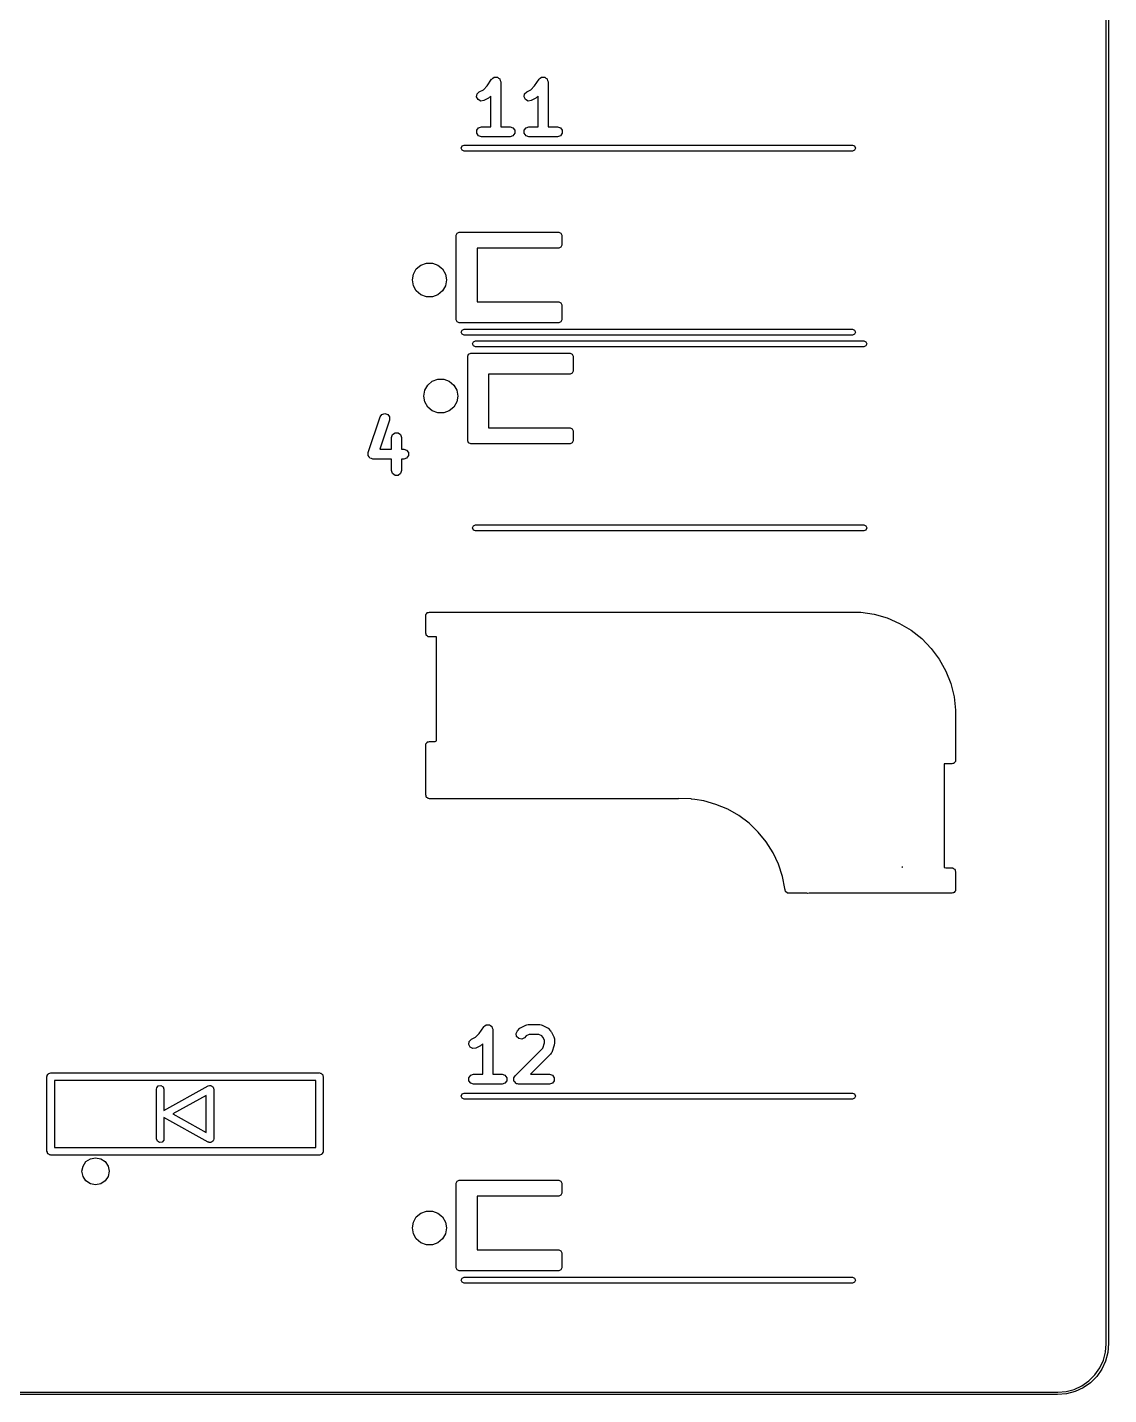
# Model space of a CAD drawing. Extents: x 62 to 222, y -188 to -37.
# Drawn here: x 200.53 to 222.26, y -143.27 to -115.8 of the extents above; entities that cross this region are included whole.
import ezdxf

# ---------------------------------------------------------------- set-up
doc = ezdxf.new("R2010")
doc.units = 0
doc.layers.add('BLACK', color=7, linetype='CONTINUOUS')

msp = doc.modelspace()

# ---------------------------------------------------------------- linework, layer by layer
at = {"layer": 'BLACK', "linetype": 'CONTINUOUS'}
for p, q in [((222.21, -142.245), (222.21, -49.9947)), ((222.26, -49.9947), (222.26, -142.245)), ((209.694, -117.048), (209.771, -116.971)), ((209.771, -116.971), (209.861, -116.837)), ((209.861, -116.837), (209.862, -116.835)), ((209.862, -116.835), (209.863, -116.833)), ((209.863, -116.833), (209.886, -116.816)), ((209.886, -116.816), (209.909, -116.798)), ((209.909, -116.798), (209.911, -116.798)), ((209.911, -116.798), (209.913, -116.797)), ((209.913, -116.797), (209.942, -116.797)), ((209.942, -116.797), (209.971, -116.796)), ((209.971, -116.796), (209.973, -116.797)), ((209.973, -116.797), (209.975, -116.797)), ((209.975, -116.797), (209.998, -116.814)), ((209.998, -116.814), (210.022, -116.83)), ((210.022, -116.83), (210.023, -116.832)), ((210.023, -116.832), (210.025, -116.833)), ((210.025, -116.833), (210.034, -116.861)), ((210.034, -116.861), (210.044, -116.888)), ((210.044, -116.888), (210.043, -116.89)), ((210.043, -116.89), (210.044, -116.892)), ((210.044, -116.892), (210.044, -117.792)), ((210.646, -117.048), (210.723, -116.971)), ((210.723, -116.971), (210.813, -116.837)), ((210.813, -116.837), (210.815, -116.835)), ((210.815, -116.833), (210.839, -116.816)), ((210.815, -116.835), (210.815, -116.833)), ((210.839, -116.816), (210.861, -116.798)), ((210.861, -116.798), (210.864, -116.798)), ((210.864, -116.798), (210.865, -116.797)), ((210.865, -116.797), (210.894, -116.797)), ((210.894, -116.797), (210.923, -116.796)), ((210.923, -116.796), (210.925, -116.797)), ((210.925, -116.797), (210.927, -116.797)), ((210.927, -116.797), (210.951, -116.814)), ((210.951, -116.814), (210.975, -116.83)), ((210.975, -116.83), (210.975, -116.832)), ((210.975, -116.832), (210.977, -116.833)), ((210.977, -116.833), (210.986, -116.861)), ((210.986, -116.861), (210.996, -116.888)), ((210.996, -116.888), (210.996, -116.89)), ((210.996, -116.89), (210.996, -116.892)), ((210.996, -116.892), (210.996, -117.792)), ((209.559, -117.193), (209.569, -117.132)), ((209.587, -117.248), (209.559, -117.193)), ((209.569, -117.132), (209.613, -117.088)), ((209.642, -117.276), (209.587, -117.248)), ((209.613, -117.088), (209.694, -117.048)), ((209.703, -117.267), (209.642, -117.276)), ((209.798, -117.22), (209.703, -117.267)), ((209.81, -117.208), (209.798, -117.22)), ((209.824, -117.201), (209.81, -117.208)), ((209.844, -117.181), (209.824, -117.201)), ((209.844, -117.792), (209.844, -117.181)), ((210.512, -117.193), (210.522, -117.132)), ((210.539, -117.248), (210.512, -117.193)), ((210.522, -117.132), (210.566, -117.088)), ((210.594, -117.276), (210.539, -117.248)), ((210.566, -117.088), (210.646, -117.048)), ((210.655, -117.267), (210.594, -117.276)), ((210.75, -117.22), (210.655, -117.267)), ((210.762, -117.208), (210.75, -117.22)), ((210.776, -117.201), (210.762, -117.208)), ((210.796, -117.181), (210.776, -117.201)), ((210.796, -117.792), (210.796, -117.181)), ((209.563, -117.861), (209.599, -117.811)), ((209.563, -117.923), (209.563, -117.861)), ((209.599, -117.811), (209.658, -117.792)), ((209.658, -117.792), (209.844, -117.792)), ((210.044, -117.792), (210.23, -117.792)), ((210.23, -117.792), (210.288, -117.811)), ((210.288, -117.811), (210.325, -117.861)), ((210.325, -117.861), (210.325, -117.923)), ((210.515, -117.861), (210.552, -117.811)), ((210.515, -117.923), (210.515, -117.861)), ((210.552, -117.811), (210.61, -117.792)), ((210.61, -117.792), (210.796, -117.792)), ((210.996, -117.792), (211.182, -117.792)), ((211.182, -117.792), (211.241, -117.811)), ((211.241, -117.811), (211.277, -117.861)), ((211.277, -117.861), (211.277, -117.923)), ((209.599, -117.973), (209.563, -117.923)), ((209.658, -117.992), (209.599, -117.973)), ((210.23, -117.992), (209.658, -117.992)), ((210.288, -117.973), (210.23, -117.992)), ((210.325, -117.923), (210.288, -117.973)), ((210.552, -117.973), (210.515, -117.923)), ((210.61, -117.992), (210.552, -117.973)), ((211.182, -117.992), (210.61, -117.992)), ((211.241, -117.973), (211.182, -117.992)), ((211.277, -117.923), (211.241, -117.973)), ((209.25, -118.22), (209.268, -118.178)), ((209.268, -118.262), (209.25, -118.22)), ((209.268, -118.178), (209.31, -118.16)), ((209.31, -118.28), (209.268, -118.262)), ((209.31, -118.16), (217.11, -118.16)), ((217.11, -118.28), (209.31, -118.28)), ((217.11, -118.16), (217.152, -118.178)), ((217.152, -118.262), (217.11, -118.28)), ((217.152, -118.178), (217.17, -118.22)), ((217.17, -118.22), (217.152, -118.262)), ((209.15, -119.97), (209.168, -119.928)), ((209.15, -121.67), (209.15, -119.97)), ((209.168, -119.928), (209.21, -119.91)), ((209.21, -119.91), (211.21, -119.91)), ((211.21, -119.91), (211.252, -119.928)), ((211.252, -119.928), (211.27, -119.97)), ((211.27, -119.97), (211.27, -120.17)), ((211.21, -120.23), (209.57, -120.23)), ((209.57, -120.23), (209.57, -121.31)), ((211.252, -120.212), (211.21, -120.23)), ((211.27, -120.17), (211.252, -120.212)), ((208.347, -120.65), (208.439, -120.573)), ((208.439, -120.573), (208.55, -120.532)), ((208.55, -120.532), (208.67, -120.532)), ((208.67, -120.532), (208.781, -120.573)), ((208.781, -120.573), (208.873, -120.65)), ((208.267, -120.87), (208.288, -120.753)), ((208.288, -120.987), (208.267, -120.87)), ((208.288, -120.753), (208.347, -120.65)), ((208.873, -120.65), (208.932, -120.753)), ((208.932, -120.753), (208.953, -120.87)), ((208.953, -120.87), (208.932, -120.987)), ((208.347, -121.09), (208.288, -120.987)), ((208.439, -121.167), (208.347, -121.09)), ((208.873, -121.09), (208.781, -121.167)), ((208.932, -120.987), (208.873, -121.09)), ((208.55, -121.208), (208.439, -121.167)), ((208.67, -121.208), (208.55, -121.208)), ((208.781, -121.167), (208.67, -121.208)), ((209.57, -121.31), (211.21, -121.31)), ((211.21, -121.31), (211.252, -121.328)), ((211.252, -121.328), (211.27, -121.37)), ((211.27, -121.37), (211.27, -121.67)), ((209.168, -121.712), (209.15, -121.67)), ((209.21, -121.73), (209.168, -121.712)), ((211.252, -121.712), (211.21, -121.73)), ((211.27, -121.67), (211.252, -121.712)), ((211.21, -121.73), (209.21, -121.73)), ((209.25, -121.92), (209.268, -121.878)), ((209.268, -121.962), (209.25, -121.92)), ((209.268, -121.878), (209.31, -121.86)), ((209.31, -121.98), (209.268, -121.962)), ((209.31, -121.86), (217.11, -121.86)), ((217.11, -121.98), (209.31, -121.98)), ((217.11, -121.86), (217.152, -121.878)), ((217.152, -121.962), (217.11, -121.98)), ((217.152, -121.878), (217.17, -121.92)), ((217.17, -121.92), (217.152, -121.962)), ((209.479, -122.155), (209.497, -122.113)), ((209.497, -122.197), (209.479, -122.155)), ((209.497, -122.113), (209.539, -122.095)), ((209.539, -122.215), (209.497, -122.197)), ((209.539, -122.095), (217.339, -122.095)), ((217.339, -122.215), (209.539, -122.215)), ((217.339, -122.095), (217.381, -122.113)), ((217.381, -122.197), (217.339, -122.215)), ((217.381, -122.113), (217.399, -122.155)), ((217.399, -122.155), (217.381, -122.197)), ((209.379, -122.405), (209.397, -122.363)), ((209.379, -124.105), (209.379, -122.405)), ((209.397, -122.363), (209.439, -122.345)), ((209.439, -122.345), (211.439, -122.345)), ((211.439, -122.345), (211.481, -122.363)), ((211.481, -122.363), (211.499, -122.405)), ((211.499, -122.405), (211.499, -122.705)), ((211.439, -122.765), (209.799, -122.765)), ((209.799, -122.765), (209.799, -123.845)), ((211.481, -122.747), (211.439, -122.765)), ((211.499, -122.705), (211.481, -122.747)), ((208.517, -123.088), (208.576, -122.985)), ((208.576, -122.985), (208.668, -122.908)), ((208.668, -122.908), (208.779, -122.867)), ((208.779, -122.867), (208.899, -122.867)), ((208.899, -122.867), (209.01, -122.908)), ((209.01, -122.908), (209.102, -122.985)), ((209.102, -122.985), (209.161, -123.088)), ((208.496, -123.205), (208.517, -123.088)), ((208.517, -123.322), (208.496, -123.205)), ((208.576, -123.425), (208.517, -123.322)), ((209.161, -123.322), (209.102, -123.425)), ((209.161, -123.088), (209.182, -123.205)), ((209.182, -123.205), (209.161, -123.322)), ((207.379, -124.337), (207.618, -123.623)), ((207.618, -123.623), (207.654, -123.573)), ((207.654, -123.573), (207.713, -123.554)), ((207.713, -123.554), (207.772, -123.574)), ((207.772, -123.574), (207.808, -123.624)), ((207.808, -123.624), (207.807, -123.686)), ((208.668, -123.502), (208.576, -123.425)), ((208.779, -123.543), (208.668, -123.502)), ((208.899, -123.543), (208.779, -123.543)), ((209.01, -123.502), (208.899, -123.543)), ((209.102, -123.425), (209.01, -123.502)), ((207.807, -123.686), (207.613, -124.269)), ((209.799, -123.845), (211.439, -123.845)), ((211.439, -123.845), (211.481, -123.863)), ((211.481, -123.863), (211.499, -123.905)), ((211.499, -123.905), (211.499, -124.105)), ((207.85, -124.035), (207.87, -123.977)), ((207.85, -124.269), (207.85, -124.035)), ((207.87, -123.977), (207.92, -123.94)), ((207.92, -123.94), (207.981, -123.94)), ((207.981, -123.94), (208.031, -123.977)), ((208.031, -123.977), (208.05, -124.035)), ((208.05, -124.035), (208.05, -124.269)), ((209.397, -124.147), (209.379, -124.105)), ((209.439, -124.165), (209.397, -124.147)), ((211.439, -124.165), (209.439, -124.165)), ((211.481, -124.147), (211.439, -124.165)), ((211.499, -124.105), (211.481, -124.147)), ((207.379, -124.338), (207.379, -124.337)), ((207.379, -124.368), (207.379, -124.338)), ((207.379, -124.338), (207.379, -124.338)), ((207.379, -124.399), (207.379, -124.368)), ((207.379, -124.4), (207.379, -124.399)), ((207.379, -124.399), (207.379, -124.399)), ((207.397, -124.424), (207.379, -124.4)), ((207.415, -124.449), (207.397, -124.424)), ((207.416, -124.45), (207.415, -124.449)), ((207.415, -124.449), (207.415, -124.449)), ((207.445, -124.459), (207.416, -124.45)), ((207.474, -124.469), (207.445, -124.459)), ((207.613, -124.269), (207.85, -124.269)), ((208.05, -124.269), (208.093, -124.269)), ((208.093, -124.269), (208.152, -124.288)), ((208.152, -124.45), (208.093, -124.469)), ((208.152, -124.288), (208.188, -124.338)), ((208.188, -124.4), (208.152, -124.45)), ((208.188, -124.338), (208.188, -124.4)), ((207.85, -124.469), (207.474, -124.469)), ((207.474, -124.469), (207.474, -124.469)), ((207.474, -124.469), (207.474, -124.469)), ((207.85, -124.702), (207.85, -124.469)), ((207.87, -124.761), (207.85, -124.702)), ((208.05, -124.702), (208.031, -124.761)), ((208.093, -124.469), (208.05, -124.469)), ((208.05, -124.469), (208.05, -124.702)), ((207.92, -124.797), (207.87, -124.761)), ((207.981, -124.797), (207.92, -124.797)), ((208.031, -124.761), (207.981, -124.797)), ((209.479, -125.855), (209.497, -125.813)), ((209.497, -125.813), (209.539, -125.795)), ((209.539, -125.795), (217.339, -125.795)), ((217.339, -125.795), (217.381, -125.813)), ((217.381, -125.813), (217.399, -125.855)), ((209.497, -125.897), (209.479, -125.855)), ((209.539, -125.915), (209.497, -125.897)), ((217.339, -125.915), (209.539, -125.915)), ((217.381, -125.897), (217.339, -125.915)), ((217.399, -125.855), (217.381, -125.897)), ((208.535, -127.62), (208.537, -127.61)), ((208.535, -127.97), (208.535, -127.62)), ((208.536, -127.607), (208.538, -127.604)), ((208.537, -127.61), (208.536, -127.607)), ((208.538, -127.604), (208.54, -127.594)), ((208.54, -127.594), (208.552, -127.579)), ((208.552, -127.579), (208.562, -127.563)), ((208.562, -127.563), (208.568, -127.56)), ((208.568, -127.56), (208.572, -127.555)), ((208.572, -127.555), (208.592, -127.552)), ((208.592, -127.552), (208.61, -127.545)), ((208.61, -127.545), (217.01, -127.545)), ((217.01, -127.545), (217.011, -127.545)), ((217.011, -127.545), (217.278, -127.549)), ((217.278, -127.549), (217.547, -127.589)), ((217.547, -127.589), (217.808, -127.663)), ((217.808, -127.663), (218.058, -127.771)), ((208.542, -127.988), (208.535, -127.97)), ((208.545, -128.007), (208.542, -127.988)), ((208.55, -128.012), (208.545, -128.007)), ((208.553, -128.018), (208.55, -128.012)), ((208.569, -128.028), (208.553, -128.018)), ((208.584, -128.04), (208.569, -128.028)), ((218.058, -127.771), (218.291, -127.911)), ((218.291, -127.911), (218.504, -128.079)), ((208.594, -128.042), (208.584, -128.04)), ((208.597, -128.044), (208.594, -128.042)), ((208.6, -128.043), (208.597, -128.044)), ((208.61, -128.045), (208.6, -128.043)), ((208.755, -128.045), (208.61, -128.045)), ((208.755, -130.13), (208.755, -128.045)), ((218.504, -128.079), (218.693, -128.275)), ((218.693, -128.275), (218.855, -128.493)), ((218.855, -128.493), (218.987, -128.73)), ((218.987, -128.73), (219.087, -128.983)), ((219.087, -128.983), (219.154, -129.246)), ((219.154, -129.246), (219.185, -129.516)), ((219.185, -129.516), (219.184, -129.518)), ((219.184, -129.518), (219.185, -129.52)), ((219.185, -129.52), (219.185, -130.52)), ((208.535, -130.22), (208.537, -130.21)), ((208.535, -131.22), (208.535, -130.22)), ((208.536, -130.207), (208.538, -130.204)), ((208.537, -130.21), (208.536, -130.207)), ((208.538, -130.204), (208.54, -130.194)), ((208.54, -130.194), (208.552, -130.179)), ((208.552, -130.179), (208.562, -130.163)), ((208.562, -130.163), (208.568, -130.16)), ((208.568, -130.16), (208.572, -130.155)), ((208.572, -130.155), (208.592, -130.152)), ((208.592, -130.152), (208.61, -130.145)), ((208.61, -130.145), (208.724, -130.145)), ((208.724, -130.145), (208.755, -130.13)), ((219.11, -130.595), (218.955, -130.595)), ((218.955, -130.595), (218.955, -132.679)), ((219.128, -130.588), (219.11, -130.595)), ((219.147, -130.585), (219.128, -130.588)), ((219.152, -130.58), (219.147, -130.585)), ((219.158, -130.577), (219.152, -130.58)), ((219.168, -130.561), (219.158, -130.577)), ((219.18, -130.546), (219.168, -130.561)), ((219.182, -130.536), (219.18, -130.546)), ((219.184, -130.533), (219.182, -130.536)), ((219.185, -130.52), (219.183, -130.53)), ((219.183, -130.53), (219.184, -130.533)), ((208.542, -131.238), (208.535, -131.22)), ((208.545, -131.257), (208.542, -131.238)), ((208.55, -131.262), (208.545, -131.257)), ((208.553, -131.268), (208.55, -131.262)), ((208.569, -131.278), (208.553, -131.268)), ((208.584, -131.29), (208.569, -131.278)), ((208.594, -131.292), (208.584, -131.29)), ((208.597, -131.294), (208.594, -131.292)), ((208.6, -131.293), (208.597, -131.294)), ((208.61, -131.295), (208.6, -131.293)), ((213.61, -131.295), (208.61, -131.295)), ((213.611, -131.295), (213.61, -131.295)), ((213.612, -131.295), (213.611, -131.295)), ((213.622, -131.291), (213.612, -131.295)), ((213.868, -131.299), (213.622, -131.291)), ((213.872, -131.299), (213.868, -131.299)), ((213.878, -131.302), (213.872, -131.299)), ((213.941, -131.31), (213.878, -131.302)), ((214.122, -131.338), (213.941, -131.31)), ((214.369, -131.408), (214.122, -131.338)), ((214.605, -131.507), (214.369, -131.408)), ((214.827, -131.635), (214.605, -131.507)), ((215.033, -131.788), (214.827, -131.635)), ((215.218, -131.965), (215.033, -131.788)), ((215.38, -132.164), (215.218, -131.965)), ((215.517, -132.381), (215.38, -132.164)), ((215.626, -132.613), (215.517, -132.381)), ((215.706, -132.857), (215.626, -132.613)), ((218.117, -132.662), (218.101, -132.67)), ((218.101, -132.67), (218.118, -132.67)), ((218.118, -132.67), (218.117, -132.662)), ((218.955, -132.679), (218.985, -132.685)), ((218.985, -132.685), (219.11, -132.685)), ((219.11, -132.685), (219.12, -132.687)), ((219.12, -132.687), (219.123, -132.686)), ((219.123, -132.686), (219.126, -132.688)), ((219.126, -132.688), (219.136, -132.69)), ((219.136, -132.69), (219.151, -132.702)), ((219.151, -132.702), (219.167, -132.712)), ((215.754, -133.098), (215.706, -132.857)), ((219.167, -132.712), (219.17, -132.718)), ((219.17, -132.718), (219.175, -132.722)), ((219.175, -132.722), (219.178, -132.742)), ((219.178, -132.742), (219.185, -132.76)), ((219.185, -132.76), (219.185, -133.12)), ((215.752, -133.109), (215.754, -133.098)), ((215.759, -133.123), (215.752, -133.109)), ((215.765, -133.157), (215.759, -133.123)), ((215.804, -133.19), (215.765, -133.157)), ((215.83, -133.195), (215.804, -133.19)), ((216.194, -133.195), (215.83, -133.195)), ((216.213, -133.198), (216.194, -133.195)), ((216.242, -133.195), (216.213, -133.198)), ((219.11, -133.195), (216.242, -133.195)), ((219.128, -133.188), (219.11, -133.195)), ((219.147, -133.185), (219.128, -133.188)), ((219.152, -133.18), (219.147, -133.185)), ((219.158, -133.177), (219.152, -133.18)), ((219.168, -133.161), (219.158, -133.177)), ((219.18, -133.146), (219.168, -133.161)), ((219.182, -133.136), (219.18, -133.146)), ((219.184, -133.133), (219.182, -133.136)), ((219.185, -133.12), (219.183, -133.13)), ((219.183, -133.13), (219.184, -133.133)), ((209.611, -136.011), (209.701, -135.877)), ((209.701, -135.877), (209.702, -135.875)), ((209.702, -135.875), (209.703, -135.873)), ((209.703, -135.873), (209.726, -135.856)), ((209.726, -135.856), (209.749, -135.838)), ((209.749, -135.838), (209.751, -135.838)), ((209.751, -135.838), (209.753, -135.837)), ((209.753, -135.837), (209.782, -135.837)), ((209.782, -135.837), (209.811, -135.836)), ((209.811, -135.836), (209.813, -135.837)), ((209.813, -135.837), (209.815, -135.837)), ((209.815, -135.837), (209.838, -135.854)), ((209.838, -135.854), (209.862, -135.87)), ((209.862, -135.87), (209.863, -135.872)), ((209.863, -135.872), (209.865, -135.873)), ((209.865, -135.873), (209.874, -135.901)), ((209.874, -135.901), (209.884, -135.928)), ((209.884, -135.928), (209.883, -135.93)), ((209.883, -135.93), (209.884, -135.932)), ((209.884, -135.932), (209.884, -136.832)), ((210.352, -136.012), (210.38, -135.957)), ((210.38, -135.957), (210.427, -135.909)), ((210.427, -135.909), (210.442, -135.902)), ((210.442, -135.902), (210.453, -135.89)), ((210.453, -135.89), (210.549, -135.843)), ((210.549, -135.843), (210.571, -135.839)), ((210.571, -135.839), (210.593, -135.832)), ((210.593, -135.832), (210.831, -135.832)), ((210.831, -135.832), (210.853, -135.839)), ((210.853, -135.839), (210.876, -135.843)), ((210.876, -135.843), (210.971, -135.89)), ((210.971, -135.89), (210.983, -135.902)), ((210.983, -135.902), (210.997, -135.909)), ((210.997, -135.909), (211.045, -135.957)), ((211.045, -135.957), (211.052, -135.971)), ((211.052, -135.971), (211.064, -135.983)), ((211.064, -135.983), (211.111, -136.078)), ((209.399, -136.233), (209.409, -136.172)), ((209.427, -136.288), (209.399, -136.233)), ((209.409, -136.172), (209.453, -136.128)), ((209.453, -136.128), (209.534, -136.088)), ((209.534, -136.088), (209.611, -136.011)), ((209.638, -136.26), (209.543, -136.307)), ((209.65, -136.248), (209.638, -136.26)), ((209.664, -136.241), (209.65, -136.248)), ((209.684, -136.221), (209.664, -136.241)), ((209.684, -136.832), (209.684, -136.221)), ((210.361, -136.073), (210.352, -136.012)), ((210.405, -136.116), (210.361, -136.073)), ((210.466, -136.126), (210.405, -136.116)), ((210.521, -136.098), (210.466, -136.126)), ((210.557, -136.062), (210.521, -136.098)), ((210.617, -136.032), (210.557, -136.062)), ((210.808, -136.032), (210.617, -136.032)), ((210.867, -136.062), (210.808, -136.032)), ((210.892, -136.087), (210.867, -136.062)), ((210.887, -136.307), (210.922, -136.202)), ((210.922, -136.146), (210.892, -136.087)), ((210.922, -136.202), (210.922, -136.146)), ((211.117, -136.249), (211.069, -136.392)), ((211.111, -136.078), (211.115, -136.101)), ((211.115, -136.101), (211.122, -136.123)), ((211.122, -136.218), (211.117, -136.233)), ((211.117, -136.233), (211.117, -136.249)), ((211.122, -136.123), (211.122, -136.218)), ((209.482, -136.316), (209.427, -136.288)), ((209.543, -136.307), (209.482, -136.316)), ((210.332, -136.861), (210.887, -136.307)), ((211.045, -136.431), (210.644, -136.832)), ((211.055, -136.411), (211.045, -136.431)), ((211.069, -136.392), (211.055, -136.411)), ((200.942, -136.839), (200.952, -136.823)), ((200.952, -136.823), (200.958, -136.82)), ((200.958, -136.82), (200.962, -136.815)), ((200.962, -136.815), (200.982, -136.812)), ((200.982, -136.812), (201, -136.805)), ((201, -136.805), (206.4, -136.805)), ((206.4, -136.805), (206.41, -136.807)), ((206.41, -136.807), (206.413, -136.806)), ((206.413, -136.806), (206.416, -136.808)), ((206.416, -136.808), (206.426, -136.81)), ((206.426, -136.81), (206.441, -136.822)), ((206.441, -136.822), (206.457, -136.832)), ((200.925, -136.88), (200.927, -136.87)), ((200.925, -138.38), (200.925, -136.88)), ((200.926, -136.867), (200.928, -136.864)), ((200.927, -136.87), (200.926, -136.867)), ((200.928, -136.864), (200.93, -136.854)), ((200.93, -136.854), (200.942, -136.839)), ((201.075, -136.955), (201.075, -138.305)), ((206.325, -136.955), (201.075, -136.955)), ((203.13, -137.104), (203.162, -137.065)), ((203.162, -137.065), (203.213, -137.056)), ((203.213, -137.056), (203.257, -137.082)), ((203.257, -137.082), (203.275, -137.13)), ((203.275, -137.558), (204.164, -137.064)), ((204.164, -137.064), (204.188, -137.056)), ((204.188, -137.056), (204.201, -137.058)), ((204.201, -137.058), (204.213, -137.056)), ((204.213, -137.056), (204.225, -137.063)), ((204.225, -137.063), (204.239, -137.066)), ((204.239, -137.066), (204.247, -137.075)), ((204.247, -137.075), (204.257, -137.082)), ((204.257, -137.082), (204.262, -137.095)), ((204.262, -137.095), (204.271, -137.106)), ((206.325, -138.305), (206.325, -136.955)), ((206.457, -136.832), (206.46, -136.838)), ((206.46, -136.838), (206.465, -136.843)), ((206.465, -136.843), (206.468, -136.862)), ((206.468, -136.862), (206.475, -136.88)), ((206.475, -136.88), (206.475, -138.38)), ((209.403, -136.901), (209.439, -136.851)), ((209.403, -136.963), (209.403, -136.901)), ((209.439, -137.013), (209.403, -136.963)), ((209.439, -136.851), (209.498, -136.832)), ((209.498, -137.032), (209.439, -137.013)), ((209.498, -136.832), (209.684, -136.832)), ((210.07, -137.032), (209.498, -137.032)), ((209.884, -136.832), (210.07, -136.832)), ((210.07, -136.832), (210.128, -136.851)), ((210.128, -137.013), (210.07, -137.032)), ((210.128, -136.851), (210.165, -136.901)), ((210.165, -136.963), (210.128, -137.013)), ((210.165, -136.901), (210.165, -136.963)), ((210.304, -136.916), (210.308, -136.909)), ((210.308, -136.94), (210.304, -136.916)), ((210.308, -136.901), (210.322, -136.882)), ((210.308, -136.909), (210.308, -136.901)), ((210.308, -136.963), (210.308, -136.94)), ((210.312, -136.97), (210.308, -136.963)), ((210.314, -136.977), (210.312, -136.97)), ((210.33, -136.994), (210.314, -136.977)), ((210.322, -136.882), (210.332, -136.861)), ((210.344, -137.013), (210.33, -136.994)), ((210.352, -137.015), (210.344, -137.013)), ((210.357, -137.021), (210.352, -137.015)), ((210.381, -137.025), (210.357, -137.021)), ((210.403, -137.032), (210.381, -137.025)), ((211.022, -137.032), (210.403, -137.032)), ((210.644, -136.832), (211.022, -136.832)), ((211.022, -136.832), (211.081, -136.851)), ((211.081, -137.013), (211.022, -137.032)), ((211.081, -136.851), (211.117, -136.901)), ((211.117, -136.963), (211.081, -137.013)), ((211.117, -136.901), (211.117, -136.963)), ((203.125, -137.13), (203.13, -137.104)), ((203.125, -138.13), (203.125, -137.13)), ((203.275, -137.13), (203.275, -137.558)), ((204.125, -137.257), (203.454, -137.63)), ((204.125, -138.003), (204.125, -137.257)), ((204.271, -137.106), (204.271, -137.118)), ((204.271, -137.118), (204.275, -137.13)), ((204.275, -137.13), (204.275, -138.13)), ((209.25, -137.27), (209.268, -137.228)), ((209.268, -137.312), (209.25, -137.27)), ((209.268, -137.228), (209.31, -137.21)), ((209.31, -137.33), (209.268, -137.312)), ((209.31, -137.21), (217.11, -137.21)), ((217.11, -137.33), (209.31, -137.33)), ((217.11, -137.21), (217.152, -137.228)), ((217.152, -137.312), (217.11, -137.33)), ((217.152, -137.228), (217.17, -137.27)), ((217.17, -137.27), (217.152, -137.312)), ((203.454, -137.63), (204.125, -138.003)), ((204.164, -138.196), (203.275, -137.702)), ((203.275, -137.702), (203.275, -138.13)), ((203.143, -138.178), (203.125, -138.13)), ((203.187, -138.204), (203.143, -138.178)), ((203.237, -138.195), (203.187, -138.204)), ((203.27, -138.156), (203.237, -138.195)), ((203.275, -138.13), (203.27, -138.156)), ((204.176, -138.198), (204.164, -138.196)), ((204.187, -138.204), (204.176, -138.198)), ((204.225, -138.197), (204.214, -138.204)), ((204.237, -138.195), (204.225, -138.197)), ((204.246, -138.184), (204.237, -138.195)), ((204.258, -138.177), (204.246, -138.184)), ((204.262, -138.165), (204.258, -138.177)), ((204.27, -138.156), (204.262, -138.165)), ((204.275, -138.13), (204.27, -138.156)), ((200.932, -138.398), (200.925, -138.38)), ((200.935, -138.417), (200.932, -138.398)), ((200.94, -138.422), (200.935, -138.417)), ((200.943, -138.428), (200.94, -138.422)), ((200.959, -138.438), (200.943, -138.428)), ((200.974, -138.45), (200.959, -138.438)), ((200.984, -138.452), (200.974, -138.45)), ((200.987, -138.454), (200.984, -138.452)), ((200.99, -138.453), (200.987, -138.454)), ((201, -138.455), (200.99, -138.453)), ((206.4, -138.455), (201, -138.455)), ((201.075, -138.305), (206.325, -138.305)), ((204.201, -138.201), (204.187, -138.204)), ((204.214, -138.204), (204.201, -138.201)), ((206.418, -138.448), (206.4, -138.455)), ((206.438, -138.445), (206.418, -138.448)), ((206.442, -138.44), (206.438, -138.445)), ((206.448, -138.437), (206.442, -138.44)), ((206.458, -138.421), (206.448, -138.437)), ((206.47, -138.406), (206.458, -138.421)), ((206.472, -138.396), (206.47, -138.406)), ((206.474, -138.393), (206.472, -138.396)), ((206.475, -138.38), (206.473, -138.39)), ((206.473, -138.39), (206.474, -138.393)), ((201.628, -138.78), (201.649, -138.676)), ((201.649, -138.676), (201.708, -138.588)), ((201.708, -138.588), (201.796, -138.529)), ((201.796, -138.529), (201.9, -138.508)), ((201.9, -138.508), (202.004, -138.529)), ((202.004, -138.529), (202.092, -138.588)), ((202.092, -138.588), (202.151, -138.676)), ((202.151, -138.676), (202.172, -138.78)), ((201.649, -138.884), (201.628, -138.78)), ((201.708, -138.972), (201.649, -138.884)), ((201.796, -139.031), (201.708, -138.972)), ((202.092, -138.972), (202.004, -139.031)), ((202.151, -138.884), (202.092, -138.972)), ((202.172, -138.78), (202.151, -138.884)), ((209.15, -139.02), (209.168, -138.978)), ((209.15, -140.72), (209.15, -139.02)), ((209.168, -138.978), (209.21, -138.96)), ((209.21, -138.96), (211.21, -138.96)), ((211.21, -138.96), (211.252, -138.978)), ((211.252, -138.978), (211.27, -139.02)), ((211.27, -139.02), (211.27, -139.22)), ((201.9, -139.052), (201.796, -139.031)), ((202.004, -139.031), (201.9, -139.052)), ((211.21, -139.28), (209.57, -139.28)), ((209.57, -139.28), (209.57, -140.36)), ((211.252, -139.262), (211.21, -139.28)), ((211.27, -139.22), (211.252, -139.262)), ((208.267, -139.92), (208.288, -139.803)), ((208.288, -139.803), (208.347, -139.7)), ((208.347, -139.7), (208.439, -139.623)), ((208.439, -139.623), (208.55, -139.582)), ((208.55, -139.582), (208.67, -139.582)), ((208.67, -139.582), (208.781, -139.623)), ((208.781, -139.623), (208.873, -139.7)), ((208.873, -139.7), (208.932, -139.803)), ((208.932, -139.803), (208.953, -139.92)), ((208.288, -140.037), (208.267, -139.92)), ((208.347, -140.14), (208.288, -140.037)), ((208.932, -140.037), (208.873, -140.14)), ((208.953, -139.92), (208.932, -140.037)), ((208.439, -140.217), (208.347, -140.14)), ((208.55, -140.258), (208.439, -140.217)), ((208.67, -140.258), (208.55, -140.258)), ((208.781, -140.217), (208.67, -140.258)), ((208.873, -140.14), (208.781, -140.217)), ((209.57, -140.36), (211.21, -140.36)), ((211.21, -140.36), (211.252, -140.378)), ((211.252, -140.378), (211.27, -140.42)), ((211.27, -140.42), (211.27, -140.72)), ((209.168, -140.762), (209.15, -140.72)), ((209.21, -140.78), (209.168, -140.762)), ((211.21, -140.78), (209.21, -140.78)), ((209.25, -140.97), (209.268, -140.928)), ((209.268, -140.928), (209.31, -140.91)), ((209.31, -140.91), (217.11, -140.91)), ((211.252, -140.762), (211.21, -140.78)), ((211.27, -140.72), (211.252, -140.762)), ((217.11, -140.91), (217.152, -140.928)), ((217.152, -140.928), (217.17, -140.97)), ((209.268, -141.012), (209.25, -140.97)), ((209.31, -141.03), (209.268, -141.012)), ((217.11, -141.03), (209.31, -141.03)), ((217.152, -141.012), (217.11, -141.03)), ((217.17, -140.97), (217.152, -141.012)), ((222.199, -142.415), (222.213, -142.252)), ((222.213, -142.252), (222.21, -142.245)), ((222.26, -142.245), (222.244, -142.423)), ((222.083, -142.734), (222.155, -142.579)), ((222.155, -142.579), (222.199, -142.415)), ((222.244, -142.423), (222.198, -142.595)), ((221.985, -142.874), (222.083, -142.734)), ((222.123, -142.757), (222.02, -142.904)), ((222.198, -142.595), (222.123, -142.757)), ((221.57, -143.164), (221.724, -143.092)), ((221.747, -143.132), (221.586, -143.208)), ((221.724, -143.092), (221.864, -142.994)), ((221.894, -143.03), (221.747, -143.132)), ((221.864, -142.994), (221.985, -142.874)), ((222.02, -142.904), (221.894, -143.03)), ((176.246, -143.22), (221.235, -143.22)), ((221.235, -143.27), (176.246, -143.27)), ((221.235, -143.22), (221.242, -143.223)), ((221.413, -143.254), (221.235, -143.27)), ((221.235, -143.27), (221.235, -143.27)), ((221.242, -143.223), (221.405, -143.209)), ((221.405, -143.209), (221.57, -143.164)), ((221.586, -143.208), (221.413, -143.254))]:
    msp.add_line(p, q, dxfattribs=at)

doc.saveas('drawing.dxf')
